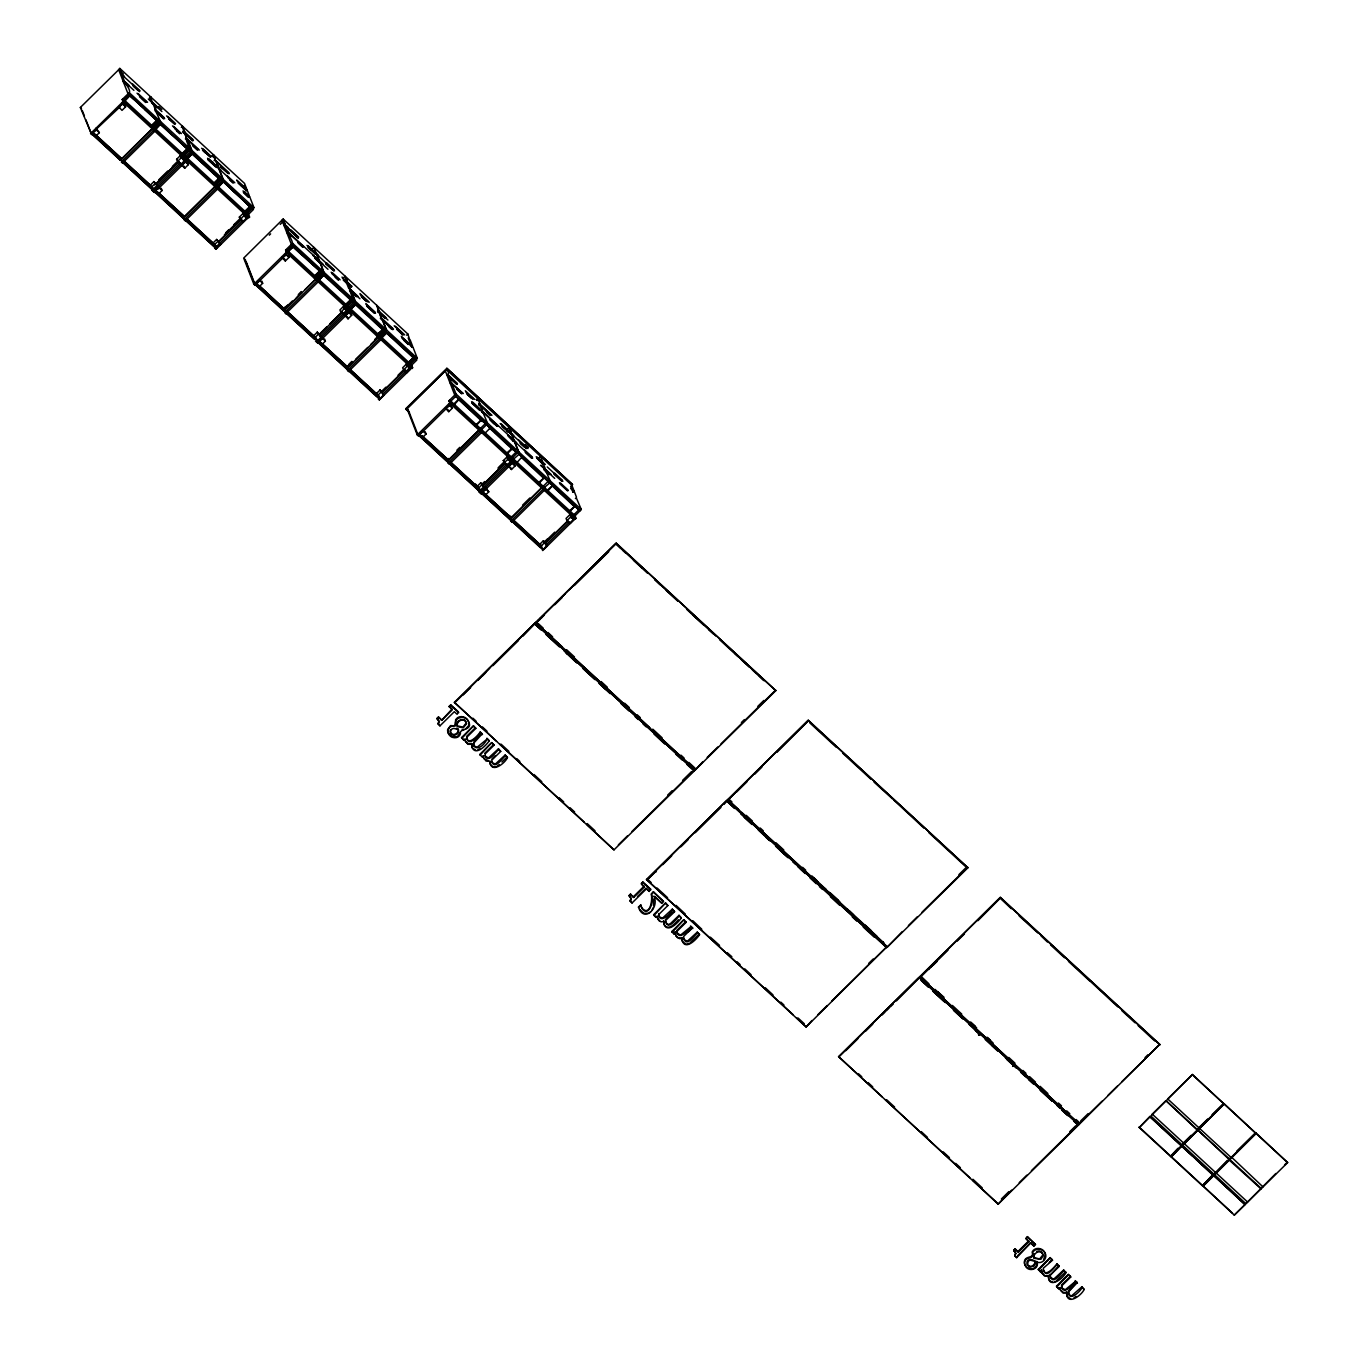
<?xml version="1.0" encoding="UTF-8"?>
<svg xmlns="http://www.w3.org/2000/svg" width="1368" height="1368" viewBox="0 0 1368 1368"><rect width="100%" height="100%" fill="white"/><g stroke="black" fill="none" stroke-linecap="round" stroke-linejoin="round"><path stroke-width="1.5" d="M465.667 741.798L468.779 743.97L471.601 743.542L472.131 747.458M471.909 746.022L471.601 743.542M663.685 920.664L664.198 924.58M663.976 923.144L663.993 921.433L661.171 921.861L658.829 920.613L657.016 916.645M682.204 939.953L681.914 937.473L682.427 941.389M1050.744 1277.695L1053.787 1279.097L1063.671 1270L1065.963 1272.616C1063.004 1279.012 1048.059 1289.819 1048.333 1275.369L1048.846 1279.268M1060.61 1290.434L1063.74 1292.589L1066.561 1292.161C1066.288 1306.628 1081.233 1295.821 1084.191 1289.425L1081.9 1286.809L1071.383 1296.026L1068.972 1294.504L1068.682 1290.776M1066.561 1292.161L1067.074 1296.077M653.699 898.998L653.459 905.684M468.711 724.698L468.625 722.082M455.065 724.082C454.655 717.328 464.385 714.9 467.771 720.474M1037.03 1262.989L1036.26 1266.067L1033.404 1268.546M450.346 729.862L450.14 731.128C450.517 737.626 459.887 735.471 458.502 729.674L454.142 728.46A3.232 3.044 -21.3 0 0 451.44 729.503L450.448 731.897M457.066 723.091L457.271 726.528L463.222 727.879L466.556 723.775L464.932 720.235M457.151 725.16C457.083 720.628 464.009 717.687 466.231 722.304M1033.866 1256.97C1033.798 1252.438 1040.74 1249.514 1042.946 1254.131M1015.689 1253.464L1014.731 1255.396L1016.68 1257.671L1030.754 1242.76L1017.809 1255.499M466.266 723.005L462.931 727.109L456.963 725.758M1042.98 1254.815L1039.646 1258.919L1033.678 1257.568M121.752 74.624L138.92 90.408M190.084 151.027L191.263 149.847L129.276 92.682C131.961 88.287 115.408 73.325 128.831 85.038M155.285 110.175L160.501 121.478L159.304 122.641M193.469 140.083L184.099 131.431L183.432 132.029L192.854 140.87L183.295 132.44M184.423 131.174L183.637 132.029M184.116 132.952L184.731 132.08M186.527 138.835L184.8 132.08M216.982 167.58L217.974 166.622M245.436 189.263L246.428 188.305L244.53 183.415L182.525 126.232L181.328 127.412M246.479 189.622L237.109 180.935M248.207 196.325L249.198 195.419L246.804 189.246M243.589 192.204L248.617 197.368L249.506 196.359M285.04 223.924L284.048 224.865L284.493 225.874L285.348 224.848L287.81 231.038M285.091 225.121L297.574 236.698M287.861 232.355L303.474 246.702M315.837 253.678L314.366 247.813M318.522 259.527L317.65 260.501M319.035 259.869L323.378 271.668L316.367 278.439L317.547 279.517L323.293 273.874M350.926 285.895L348.071 282.697M350.841 289.811L349.952 290.82L349.592 289.623M378.577 311.442L387.948 320.044M392.291 328.594L381.244 318.812L379.363 311.494M412.589 347.352L401.645 337.229M448.755 375.533C445.694 379.346 451.218 368.573 446.532 369.702L406.279 409.562L409.425 412.452M448.499 375.807L456.296 383.057M462.196 393.061L451.252 382.972L450.619 383.656L450.414 382.271L463.376 393.522M482.442 410.503L480.048 404.329L479.484 405.338M490.77 414.863L480.065 404.466M482.254 412.452L482.75 411.443M510.999 432.391L509.255 427.534L507.938 428.577M511.187 433.827L500.141 423.499M512.949 440.496L513.787 439.453L511.29 433.263M513.992 440.872L518.729 451.816L517.531 452.979M542.121 461.614L541.779 463.154L541.711 461.905M542.429 461.512L540.497 456.331L539.3 457.493M545.234 468.591L542.703 462.162L543.729 464.504M545.336 469.788L550.09 480.732L548.773 481.775M574.064 491.078L570.678 488.53M576.578 498.465L581.314 509.529L574.44 516.42M1149.889 1116.493L1181.439 1145.461L1150.214 1116.664L1139.287 1127.54L1170.512 1156.336L1181.49 1145.546M1152.215 1114.133L1165.895 1100.641M1165.964 1100.676L1197.171 1129.985L1199.12 1127.659M1167.605 1099L1192.451 1074.478L1223.881 1103.822L1182.14 1144.896L1150.881 1116.014L1192.451 1074.478M1184.038 1142.759L1182.14 1144.896M1227.387 1160.406L1215.639 1172.581L1184.107 1143.511L1197.77 1130.036L1229.045 1159.38L1231.303 1156.952M1213.006 1174.702L1202.404 1185.731L1171.179 1156.935L1178.549 1148.915M1216.049 1172.975L1228.036 1161.005M460.144 732.786L457.699 736.206M652.16 909.908L653.015 907.907M1034.362 1253.669L1033.986 1258.338L1040.911 1259.278L1043.288 1255.585L1041.646 1252.045L1039.424 1251.002M152.464 103.147L150.583 96.769L149.386 97.949M184.423 132.611L192.272 139.604M249.198 196.889L243.008 190.939M287.793 231.107C285.929 232.235 291.658 237.758 292.598 243.299L354.603 300.464L353.423 301.644M346.788 282.577L352.106 286.374M478.697 404.227L479.792 403.543L477.774 398.498M512.863 440.171L513.325 441.471M1244.88 1204.575L1213.672 1175.266L1202.848 1185.8L1234.278 1215.143L1245.256 1204.353L1234.278 1215.143M1232.961 1156.148L1256.217 1133.268L1287.647 1162.612L1245.906 1203.703L1275.814 1173.505M468.352 725.929L465.325 729.264M438.581 720.56L436.99 718.388L438.444 716.952L441.608 720.355L452.295 709.838L449.131 706.418L450.773 704.828L458.468 711.924L457.134 714.284L454.33 711.702L439.949 725.861L438.016 723.569L438.906 721.039M438.307 724.339L439.214 721.808L436.99 718.388M630.101 900.708L630.99 898.178L629.075 895.51L630.528 894.073L633.692 897.476L644.379 886.96L641.216 883.557L642.857 881.95L650.535 889.046L649.219 891.423L646.414 888.841L632.033 902.983L630.101 900.708L632.033 902.983M630.391 901.478L631.298 898.947L629.075 895.51M1015.039 1256.166L1015.637 1252.866M411.597 346.788L412.537 346.036L410.143 339.88M482.374 412.076L471.567 401.696M346.908 282.748L342.41 278.046M347.694 283.313L346.771 282.697L351.508 287.177L346.634 283.056M349.986 289.195L348.139 282.697M378.355 310.382L376.627 305.235M377.089 305.645L378.987 310.519L378.218 311.955M451.03 381.963L448.824 375.533M482.682 411.751L487.367 422.9L486.05 423.943M510.144 432.972L510.349 432.989M1139.287 1127.54L1149.838 1116.442M457.647 721.859L458.571 720.714M1043.562 1259.928L1045.34 1253.892M215.511 160.449L229.294 173.736M347.506 282.064L345.865 276.849L407.869 334.031L409.545 339.213M542.173 462.983L536.188 456.741M1180.909 1145.563L1149.77 1116.681M1183.765 1143.186L1152.284 1114.168M1181.576 1146.162L1192.588 1156.165M1244.812 1204.233L1213.536 1175.488M246.531 214.041L247.711 215.118L253.456 209.458L128.011 93.793L118.623 69.563L119.803 68.4L181.807 125.582L183.705 130.456L182.594 131.824M85.893 119.768L91.707 134.697L80.353 107.474L118.657 69.785L119.837 70.862M123.377 81.772L128.25 85.893M249.557 217.067L122.419 99.813L123.205 99.026L248.651 214.708L249.557 217.067L248.771 217.837L123.325 102.172L122.265 99.436L129.276 92.682M129.19 94.871L123.445 100.531L122.265 99.436M123.718 100.702L129.584 94.922L158.004 121.136L152.139 126.916M90.527 133.602L123.103 101.557L124.266 102.651M124.659 100.001L127.583 97.111M152.293 125.48L157.063 120.777L129.43 95.281M123.325 102.172L123.205 99.026M125.035 100.36L129.43 96.034L123.736 102.19M96.016 128.182L99.351 132.679L95.709 136.253L92.408 132.816L96.666 129.823M118.691 106.943L122.949 103.951L122.316 102.309L125.634 106.807L122.008 110.38L119.324 107.525M160.039 121.051L120.179 160.176L91.895 134.081L96.034 129.242M118.93 107.559L122.333 103.37M119.837 107.012L92.408 132.816M149.847 98.376L151.027 97.196M151.899 125.121L156.277 120.794L156.824 121.564M150.583 126.95L156.431 121.188M95.982 134.987L121.29 158.329L120.179 160.176M91.023 132.935L120.623 160.227L153.832 127.036M154.225 128.9L159.97 123.257M154.498 129.088L160.364 123.308M153.866 129.943L121.307 161.988L122.47 163.066L155.046 131.02L153.045 127.822M160.21 123.667L171.034 133.654M155.815 128.729L160.193 124.42L155.969 129.122M160.603 124.026L187.997 149.54L159.817 124.06M152.275 187.245L150.942 188.545L122.658 162.467L123.77 160.62L150.565 185.33M185.381 138.938L186.475 137.587L183.705 131.602M182.525 153.13L186.903 148.821M153.934 181.585L150.309 185.159L151.181 187.399L154.259 190.237L157.645 186.065L153.934 181.585L157.645 186.065M180.302 163.767L176.592 159.304L180.234 155.713L184.167 160.791L180.234 155.713M181.773 154.584L187.997 148.787M182.816 153.883L187.604 149.933M181.978 155.131L188.066 149.163M151.181 187.399L154.823 183.825M158.654 179.96L167.768 170.983M172.334 166.503L176.882 162.023M177.464 161.544L181.106 157.953M181.448 157.525L189.04 150.053M154.618 184.919L178.541 161.39M181.961 158.021L189.553 150.548M155.935 184.133L178.678 161.749M187.57 139.194L191.999 150.514L184.988 157.286L186.168 158.363L191.913 152.703M152.977 188.801L154.43 192.529L152.07 190.357L180.2 162.689M185.125 157.645L185.928 156.858L186.048 160.005M186.441 158.534L192.307 152.771L220.727 178.969L214.862 184.748M185.809 159.406L153.25 191.452L151.797 187.707M187.365 157.833L191.759 153.524L219.547 179.396L219.256 177.891M187.758 158.192L192.153 153.883L186.458 160.022M161.202 188.271L162.074 190.511L158.431 194.085L155.131 190.648L159.389 187.655M185.039 160.142L188.357 164.656L184.731 168.23L181.414 164.793L185.672 161.783M215.032 186.373L182.902 218.008L154.601 191.913L158.756 187.074M181.653 165.391L185.056 161.219M158.175 188.852L155.131 190.648M158.859 188.151L186.988 160.483L184.646 158.312M212.108 155.781L213.305 154.618L214.981 159.799M212.57 156.208L213.75 155.029L215.426 160.21M214.075 160.808L214.844 159.782L228.918 172.778M214.468 182.594L218.863 178.267M214.622 182.953L219 178.644L214.776 183.346M215.015 183.312L219.786 178.609M158.688 192.82L184.013 216.161L182.902 218.008M215.768 185.655L221.513 179.995M221.582 180.063L222.762 178.9L218.35 167.563M215.186 186.732L183.346 218.059L153.592 190.408M222.026 180.49L223.223 179.311L218.812 167.99M216.931 186.749L222.676 181.089M217.221 186.92L223.087 181.14L250.327 207.013L250.429 205.867M184.03 219.821L216.589 187.775L217.768 188.852L185.193 220.898L182.56 216.093M218.145 186.202L221.069 183.329M250.566 206.978L222.933 181.499M218.538 186.561L222.916 182.252L218.692 186.954M186.698 219L214.998 245.077L213.665 246.377L185.381 220.299L186.493 218.452L214.776 244.53M243.778 212.399L249.626 206.653M216.657 239.434L220.607 244.496L216.657 239.434L213.032 243.008L216.965 248.07L215.477 245.265M239.314 217.136L243.265 222.197L239.314 217.136L242.957 213.562L246.89 218.623L242.957 213.562M243.931 212.775L250.566 206.243L244.701 212.98M244.085 213.169L250.327 207.765M225.72 232.765L228.764 229.773M233.894 224.677L239.776 218.897M245.642 213.117L251.507 207.355L244.154 215.375M213.904 245.248L217.529 241.674M224.403 234.8L235.039 224.335M240.187 219.376L243.829 215.802M218.521 241.606L241.64 218.846M244.291 216.23L252.276 208.381M218.658 241.965L241.401 219.581M244.427 216.606L247.334 213.254M252.806 208.859L253.986 207.697L249.574 196.376M247.352 216.144L248.531 217.238L215.973 249.284L214.793 248.189L242.923 220.522M216.743 247.471L220.368 243.897M243.025 221.599L246.667 218.025M345.933 282.441L347.027 281.124L345.146 276.199L283.142 219.017L243.675 258.107L253.867 284.219L255.047 285.313L285.074 255.748M269.308 235.159L270.625 233.86M280.218 224.386L283.159 221.479M283.928 225.275L298.156 237.981M286.699 232.389L291.589 236.51M412.11 368.454L286.664 252.789L285.604 250.053L291.35 244.41L416.795 360.075L411.05 365.735L412.11 368.454L411.973 365.324L286.545 249.643L285.741 250.429M292.598 243.299L291.418 244.462L281.945 220.18M292.53 245.488L286.784 251.148L285.604 250.053M287.058 251.319L292.923 245.556L320.796 271.001L313.922 277.567M253.867 284.219L286.425 252.174L287.605 253.268M287.981 250.618L292.701 246.24M288.494 250.772L293.214 246.719L292.188 245.812M261.801 281.056L262.673 283.296L259.048 286.87L255.748 283.433L259.988 280.44M288.101 255.183L288.973 257.423L285.331 260.997L282.03 257.56L286.288 254.568M286.664 252.789L286.545 249.643M288.374 250.977L292.923 247.044M288.528 251.37L293.556 245.881M302.003 292.581L283.518 310.793L255.218 284.698L259.373 279.859M282.27 258.176L285.656 253.986M312.725 248.566L313.905 247.386L315.803 252.259L314.708 253.644M313.631 276.815L319.479 271.052M313.768 277.174L320.557 271.035M316.008 276.148L320.557 271.651M292.53 246.685L320.557 271.787L292.923 246.291M285.775 306.466L282.577 309.031L283.262 309.938L292.376 300.977M314.64 278.063L320.728 272.078L320.266 271.035M287.656 305.03L283.262 309.938M298.292 294.565L301.336 291.572M315.478 277.533L321.343 271.753M301.49 292L296.035 298.463M315.17 278.542L321.087 272.147M321.275 272.625L320.471 274.404M305.03 289.589L315.649 279.14M322.643 273.258L323.84 272.095C321.907 267.188 320.574 260.946 318.043 260.775M284.629 312.605L317.205 280.56L318.385 281.637L285.809 313.682L283.176 308.86M317.838 279.705L323.703 273.925L352.123 300.139L343.898 307.937M317.393 280.594L323.31 274.181L329.688 279.944M319.154 279.346L324.336 274.25L319.428 279.585M319.308 279.739L323.532 275.036M287.314 311.784L315.598 337.862L314.281 339.161L285.998 313.084L287.109 311.237M343.949 277.362L345.146 276.199M348.925 284.852L347.917 284.818M349.627 290.033L354.141 302.311L355.321 301.131L350.909 289.811M317.273 332.202L313.648 335.776L314.52 338.016L317.581 340.854L321.224 337.28L317.273 332.202L321.224 337.28M343.573 306.346L339.931 309.92L340.803 312.161L343.881 314.982L347.506 311.408L343.573 306.346L347.506 311.408M346.001 304.106L350.533 300.19M344.702 305.936L351.183 299.011M345.249 306.022L351.337 300.037M347.301 304.996L351.85 300.515L345.027 294.103M344.428 308.416L351.85 300.515M314.52 338.016L318.146 334.442M340.803 312.161L344.445 308.587M319.137 334.373L326.713 326.918M329.739 323.942L341.88 312.007M344.907 309.014L352.893 301.165M319.274 334.75L342.017 312.366M345.044 309.373L347.934 306.039M354.073 302.243L348.327 307.903L349.507 308.98L355.252 303.32L353.799 299.626M319.856 336.613L347.968 308.929L347.147 306.808M348.464 308.262L349.25 307.475L349.387 310.622M343.881 314.982L347.267 310.81M349.165 309.63L355.252 303.645L369.309 316.487M316.589 342.068L355.492 303.747L355.937 304.551L354.911 303.645M351.217 308.621L355.766 304.123M324.524 338.888L325.396 341.128L321.771 344.702L318.453 341.282L322.711 338.272L322.078 336.631M344.753 315.409L349.011 312.4L348.361 310.758L351.696 315.273L348.053 318.847L345.369 315.974M351.097 308.809L355.629 304.893M348.344 312.024L356.279 303.713M352.602 362.349L346.224 368.625L317.94 342.53L322.096 337.691M344.993 316.008L348.378 311.836M315.409 340.974L317.769 343.146L350.328 311.1L347.968 308.929M376.491 335.006L382.493 329.654M377.072 335.177L383.279 329.62L372.284 319.24M378.714 333.98L383.279 329.5L384.511 330.936M378.885 334.408L383.45 329.927M348.857 364.367L351.901 361.374M378.201 335.365L384.066 329.585L355.646 303.388M347.506 366.282L352.055 361.802M374.849 339.367L383.963 330.406L383.125 328.474M322.027 343.436L347.335 366.778L346.224 368.625M383.998 330.457L383.194 332.236M355.629 359.374L367.753 347.438M370.796 344.445L378.372 336.99M378.508 337.349L346.668 368.676L316.931 341.025M385.366 331.107L386.563 329.927L382.134 318.607M386.015 331.706L380.27 337.366L379.09 336.272L386.101 329.517L381.689 318.18M347.352 370.437L379.928 338.392L381.091 339.469L348.532 371.515L345.899 366.709M380.543 337.537L385.861 332.509L413.495 357.988M381.638 336.938L386.015 332.031M381.877 337.178L386.546 332.509L380.629 338.905M382.031 337.588L386.409 333.262M378.628 395.403L377.004 396.994L348.72 370.916L349.832 369.069L376.627 393.779M406.672 335.194L407.869 334.031M379.996 390.051L376.371 393.625L377.243 395.865L380.304 398.687L383.946 395.113L379.996 390.051L383.946 395.113M406.279 364.179L402.654 367.753L403.526 369.993L406.604 372.814L410.229 369.24L406.279 364.179L410.229 369.24M408.724 361.956L413.256 358.023M413.512 357.236L408.878 362.349M407.972 363.854L414.042 357.869M406.621 365.769L414.846 357.971L387.845 333.074M410.024 362.845L414.572 358.348L386.648 332.475M381.313 391.675L385.879 387.178M398.02 375.225L402.585 370.745M407.134 366.248L414.572 358.348M377.243 395.865L380.868 392.291M403.526 369.993L407.151 366.419M381.86 392.223L404.603 369.839M409.87 364.657L415.615 358.997M381.997 392.582L404.74 370.198M416.146 359.476L417.326 358.313L412.914 346.993M382.578 394.446L410.691 366.761L411.871 367.855L379.312 399.901L378.132 398.806M380.304 398.687L383.707 394.514M406.604 372.814L409.99 368.642M406.279 409.562L405.903 408.587L446.857 368.283L572.542 484.563L446.857 368.283M447.097 368.898L406.142 409.186L409.288 412.093M447.507 375.687L456.895 384.391M449.149 401.098L449.935 400.328L575.381 515.992L575.5 519.139L450.072 403.457L449.012 400.738L454.757 395.078L580.186 510.76M451.594 382.647L456.006 393.967L454.809 395.147L445.25 370.711M449.798 402.192L455.92 396.173M408.981 411.734L418.437 435.982L417.257 434.904L449.833 402.859L451.012 403.936L422.883 431.621M425.209 431.741L426.081 433.981L422.456 437.555L419.138 434.118L423.396 431.108M449.046 403.611L452.363 408.109L448.738 411.683L445.438 408.245L449.679 405.236M450.072 403.457L449.935 400.328M485.52 423.464L446.909 461.461L418.625 435.383L422.78 430.544M445.66 408.844L449.063 404.671M422.182 432.305L419.138 434.118M453.868 403.953L458.383 399.507M453.458 405.578L459.135 399.319M476.577 399.661L477.894 398.618M474.713 425.91L481.485 419.805L475.808 426.046M483.263 421.344L483.571 422.096M456.878 450.226L459.819 447.336M422.712 436.272L448.02 459.614L446.909 461.461M479.193 430.185L447.353 461.529L417.616 433.861M480.63 430.51L486.7 424.542M448.037 463.273L480.596 431.228L481.775 432.322L449.217 464.368L446.584 459.545M450.722 462.452L479.005 488.547L477.689 489.847L449.388 463.752L450.499 461.905L478.8 488M484.289 433.878L490.154 428.116L489.214 427.825M508.075 428.697L509.255 427.534L511.034 432.288M512.692 440.787L508.126 436.05M506.929 452.859L512.179 448.242L516.027 452.09L514.094 449.491M506.502 454.501L512.367 448.721M480.681 482.887L477.039 486.461L477.911 488.701L480.989 491.539L484.614 487.966L480.681 482.887L484.614 487.966M503.339 460.589L506.964 457.015L509.409 459.272L510.914 462.093L507.271 465.667L503.339 460.589L507.271 465.667M497.918 468.13L503.8 462.367M481.724 484.443L484.648 481.553M499.32 467.121L503.715 462.794M477.911 488.701L481.553 485.127M504.211 462.829L507.836 459.255L506.964 457.015M482.305 485.281L505.271 462.675M508.315 459.699L516.3 451.833M482.682 485.418L505.425 463.034M508.451 460.058L511.341 456.707M511.375 459.614L513.718 461.786L481.16 493.831L478.817 491.659L506.929 463.974M511.871 458.947L512.658 458.16L512.778 461.307M480.989 491.539L484.392 487.35M507.032 465.052L510.674 461.478M512.521 460.041L518.882 454.415M512.555 460.691L479.98 492.736L478.526 489.009M481.861 491.95L486.119 488.94L485.486 487.316L488.804 491.813L485.161 495.387L482.476 492.531M508.144 466.078L512.401 463.085L511.769 461.444L515.086 465.941L511.461 469.515L508.776 466.659M485.486 488.376L481.348 493.215L509.631 519.31L548.243 481.297M508.383 466.693L511.786 462.504M516.181 463.41L521.858 457.151M541.283 462.589L536.769 458.006L541.489 462.384M542.549 463.906L542.309 464.692M544.054 469.703L549.526 474.388M538.941 482.254L544.19 477.637L538.513 483.896M522.542 505.168L529.861 497.969M485.435 494.122L510.743 517.463L509.631 519.31M543.352 488.342L549.919 482.801M543.318 489.077L544.498 490.154L511.94 522.2L510.76 521.122L543.318 489.077L542.497 486.957L543.677 488.034M513.428 520.285L541.728 546.379L540.411 547.679L512.111 521.584L513.222 519.755L541.506 545.832M547.439 490.086L552.689 485.469L548.482 490.274M570.661 486.427L571.841 485.247L446.532 369.702M571.841 485.247L573.756 490.12L572.833 491.317M575.415 498.619L576.526 497.268L574.132 491.095M569.652 510.709L574.902 506.074L569.225 512.333M543.404 540.719L544.276 542.959L540.634 546.533L543.712 549.372L547.337 545.798L543.404 540.719L539.761 544.293L542.703 550.569L575.278 518.523L574.098 517.446M569.686 514.847L566.061 518.421L566.933 520.661L569.994 523.499L573.637 519.926L569.686 514.847L573.637 519.926M544.498 541.848L547.457 538.958M544.447 542.275L554.707 532.169M566.933 520.661L570.559 517.087M545.028 543.113L567.019 521.482M571.414 517.155L579.023 509.666M545.387 543.267L568.13 520.883M571.174 517.891L574.064 514.556M545.969 545.114L569.652 521.824M543.712 549.372L545.9 546.379M569.994 523.499L573.397 519.327M437.281 719.158L438.752 717.721M449.439 707.188L450.773 704.828M454.364 702.348L534.956 623.038L694.585 770.594L613.993 849.887L454.364 702.348L496.567 741.251M535.623 622.389L616.199 543.096L775.827 690.635L695.252 769.945L535.623 622.389L562.18 646.893M489.727 668.029L477.945 680.392M492.736 665.087L534.734 623.757L540.873 629.417M538.24 620.303L539.779 619.55M539.761 618.815L541.078 617.515M542.6 616.01L541.489 617.857M558.982 599.902L564.984 593.986M569.481 589.557L615.976 543.797L642.054 567.84M454.586 702.895L534.956 623.038M535.829 622.936L616.199 543.096M463.171 694.944L470.643 687.574M482.596 675.809L485.589 672.868M492.942 665.635L518.506 640.481M522.952 636.103L534.734 623.757M544.413 614.984L536.923 622.354L538.257 621.055M554.878 604.69L562.197 597.491M574.321 585.555L608.726 551.714M441.608 720.355L452.004 709.069L449.131 706.418M468.181 720.851C474.08 730.888 458.793 728.135 460.435 733.556C459.067 739.455 450.671 738.806 448.533 733.795A6.498 6.088 -21.3 0 1 447.969 730.324C449.952 722.885 457.647 729.383 455.527 719.978C458.4 714.609 466.779 716.045 468.489 721.62M465.24 740.276L465.154 738.874L463.837 740.173L461.546 737.574L473.516 725.792L475.808 728.409L466.864 737.198C467.514 747.92 478.355 736.172 480.527 732.752L480.219 731.983C478.065 735.42 467.223 747.15 466.574 736.429L475.5 727.639M461.837 738.344L473.516 725.792M480.219 731.983L482.22 733.829C464.932 743.115 477.415 757.085 487.247 738.959L477.073 747.27L474.029 745.885M482.22 733.829L473.567 743.32L473.926 745.748M486.94 738.19L489.231 740.789C486.529 744.962 475.26 757.068 471.823 746.689M485.435 756.299L485.093 754.007L494.036 745.201L491.728 742.602L479.775 754.384L482.066 756.983L483.383 755.683L483.468 757.085M480.065 755.153L491.728 742.602M484.785 753.238L493.728 744.431M492.155 762.557L491.796 760.129L500.739 751.408L498.448 748.792L488.581 757.889L485.52 756.47M498.448 748.792L498.756 749.561C495.986 751.545 487.983 764.216 485.127 755.529M495.199 755.803L491.967 758.949M489.829 762.044C491.42 774.134 505.151 763.087 507.46 757.598L505.168 754.999L495.301 764.079L492.258 762.694M505.168 754.999L505.476 755.769C502.689 757.701 494.789 770.372 491.864 761.788M501.919 761.993L507.169 756.829M667.635 795.116L672.115 790.704M682.581 780.393L691.558 771.569M741.405 722.526L744.397 719.585M757.855 706.333L763.84 700.45M618.353 844.86L627.467 835.882M632.033 831.385L694.363 770.047M695.252 769.945L702.639 761.908M707.188 757.427L717.841 746.962M720.885 743.97L775.622 690.105M629.365 896.279L630.528 894.073M644.379 886.96L641.524 884.326L642.857 881.95M646.448 879.47L727.041 800.177L886.447 947.169L806.077 1027.009L646.448 879.47L793.372 1014.936M727.691 799.528L808.283 720.218L967.911 867.774L887.319 947.066L727.691 799.528L738.635 809.617M646.671 880.017L727.041 800.177M727.913 800.058L808.283 720.218M647.697 879.248L654.229 872.562M729.4 799.835L728.87 799.117L735.471 792.602M647.765 879.419L655.238 872.066M662.796 864.627L671.688 855.872M680.973 846.758L688.138 839.678M695.252 832.702L720.97 807.376M723.997 804.401L726.887 801.067L734.565 808.146M736.497 792.106L746.962 781.812M754.64 774.254L761.908 767.089M776.87 752.383L808.129 721.107M655.477 872.322L656.349 871.484M633.384 896.707L644.089 886.19M637.488 896.553L646.124 888.071L649.219 891.423M648.911 890.654L650.535 889.046M642.242 908.626C650.399 916.338 652.724 899.34 651.219 893.937L653.459 891.731L663.497 901.478L661.667 903.29L653.904 896.125C659.803 907.788 643.781 923.451 638.463 907.104L640.737 904.881L641.387 906.796M641.506 907.258C647.782 919.416 654.639 901.29 651.51 894.706L653.459 891.731M661.667 903.29L663.189 900.708M657.563 918.629L657.239 915.996L655.922 917.295L653.63 914.696L665.583 902.914L667.875 905.53L658.949 914.32L659.29 916.611M653.921 915.466L665.583 902.914M663.908 923.81C667.345 934.19 678.596 922.083 681.315 917.911L679.024 915.312L670.508 923.571L668.524 924.529L666.661 923.691L665.652 920.442L674.595 911.721L672.304 909.121L662.437 918.202L659.376 916.782M672.304 909.121L672.611 909.891C670.183 914.183 659.017 925.076 658.641 913.55L658.949 914.32M674.304 910.951L665.361 919.672M679.024 915.312L679.332 916.081C676.544 918.014 668.644 930.685 665.72 922.1M678.391 919.724C675.587 923.007 668.73 931.18 664.403 925.025M674.133 934.105L675.176 932.035L674.133 934.105L671.842 931.505L683.812 919.724L686.103 922.34L677.177 931.129L677.519 933.421M672.15 932.275L683.812 919.724M677.605 933.592L680.665 935.011L690.84 926.7C688.395 930.992 677.245 941.885 676.869 930.36L685.813 921.57M688.583 931.642L692.533 927.76L690.532 925.931M692.533 927.76L683.59 936.481L684.239 939.679M682.136 940.62C685.556 950.999 696.825 938.893 699.544 934.72L697.252 932.121L687.386 941.201L684.342 939.816M697.252 932.121L697.56 932.89C694.773 934.823 686.873 947.494 683.949 938.91M699.253 933.951L690.173 942.757M868.68 963.414L873.177 959.002M958.9 874.631L966.389 867.278L928.615 832.445M806.077 1027.009L811.942 1020.494M818.03 1014.509L827.161 1005.531M831.71 1001.034L886.447 947.169M887.319 947.066L902.316 931.557M908.403 925.572L917.518 916.594M922.083 912.114L967.706 867.226M838.533 1056.592L919.125 977.299L1078.754 1124.838L998.161 1204.148L838.533 1056.592L882.292 1096.948M919.775 976.649L1000.367 897.34L1159.773 1044.348L1079.403 1124.188L919.775 976.649L1079.403 1124.188M838.738 1057.139L919.125 977.299M919.997 977.197L1000.367 897.34M845.834 1050.658L857.804 1038.876M865.38 1031.421L872.75 1024.17M882.069 1015.005L885.096 1012.029M886.207 1010.918L889.2 1007.977M890.311 1006.899L893.338 1003.907M896.365 1000.931L918.971 978.188M921.091 976.598L936.55 961.14M937.867 960.097L948.007 950.11M957.104 941.167L964.457 933.916M977.932 920.681L1000.213 898.229L1011.328 908.728M930.257 967.826L936.875 961.328M928.821 969.502L929.214 968.116M932.976 965.398L936.943 961.499M978.479 1034.704L979.351 1033.866M978.565 1034.892L978.958 1033.507L979.813 1034.396L978.958 1035.251M1012.594 1066.27L1013.449 1065.433M1012.918 1066.459L1013.774 1065.604L1005.429 1057.926M1001.359 1199.001L1008.883 1191.596M1069.742 1131.712L1075.727 1125.813M1080.703 1120.922L1088.176 1113.569M1144.999 1057.635L1147.991 1054.694M998.161 1204.148L1011.636 1190.126M1019.228 1182.653L1026.838 1175.163M1031.404 1170.683L1078.531 1124.291M1079.198 1123.641L1102.01 1101.206M1108.08 1095.221L1117.211 1086.243M1121.76 1081.763L1159.773 1044.348M1015.295 1252.387L1013.705 1250.198L1015.176 1248.762L1018.322 1252.182L1029.027 1241.648L1025.863 1238.245L1027.488 1236.638L1035.49 1244.504L1033.849 1246.111L1031.062 1243.529M1014.013 1250.968L1015.176 1248.762M1029.027 1241.648L1026.154 1239.015L1027.488 1236.638M1018.031 1251.412L1028.719 1240.879M1033.849 1246.111L1035.183 1243.734M1045.203 1253.43C1043.493 1247.855 1035.114 1246.436 1032.241 1251.788C1034.259 1259.483 1025.624 1254.815 1024.393 1261.381A6.498 6.088 -21.3 0 0 1024.957 1264.836L1026.547 1266.871M1036.705 1261.347C1040.449 1269.128 1028.086 1272.941 1025.265 1265.605A6.498 6.088 -21.3 0 1 1024.683 1262.151C1025.915 1255.585 1034.567 1260.253 1032.549 1252.558C1034.995 1248.061 1041.749 1248.146 1044.502 1252.284M1037.012 1262.117C1042.467 1264.442 1048.196 1257.722 1044.895 1252.66M1040.552 1272.001L1041.578 1269.914L1040.552 1272.001L1038.261 1269.384L1050.231 1257.62L1052.522 1260.219L1043.288 1268.239C1044.126 1279.217 1054.574 1266.905 1056.951 1263.81L1059.242 1266.409L1050.299 1275.13L1058.935 1265.639M1038.569 1270.154L1050.231 1257.62M1049.239 1262.373L1052.214 1259.449M1056.951 1263.81L1057.242 1264.579C1054.489 1266.546 1046.486 1279.234 1043.63 1270.53M1170.512 1156.336L1177.899 1148.316M1183.576 1142.725L1191.032 1135.389M1198.966 1127.574L1207.688 1119.007M1212.048 1114.715L1223.676 1103.275M1224.326 1103.873L1182.756 1145.409L1214.032 1174.291L1255.773 1133.217L1224.326 1103.873L1199.497 1128.361L1231.029 1157.431M1171.179 1156.935L1182.106 1146.059L1213.365 1174.941M1063.671 1270L1063.962 1270.769C1061.175 1272.702 1053.274 1285.39 1050.35 1276.789M1065.655 1271.847L1056.592 1280.636M1060.183 1288.912L1060.115 1287.493L1058.781 1288.81L1056.489 1286.194L1068.459 1274.429L1070.751 1277.028L1061.807 1285.817L1062.149 1288.109M1056.797 1286.963L1068.459 1274.429M1062.235 1288.28L1065.296 1289.699L1075.47 1281.389C1073.042 1285.681 1061.893 1296.573 1061.517 1285.048L1070.443 1276.258M1069.297 1290.195L1077.163 1282.449L1075.18 1280.619M1077.163 1282.449L1068.528 1291.939M1081.9 1286.809L1082.191 1287.579C1079.762 1291.956 1068.528 1302.781 1068.22 1291.17M1202.404 1185.731L1212.869 1174.685M1236.672 1151.257L1255.567 1132.67M1215.639 1172.581L1214.032 1174.291M1203.053 1186.347L1213.98 1175.454L1245.256 1204.353M1256.217 1133.268L1214.647 1174.804L1245.906 1203.703M1284.535 1164.938L1287.442 1162.065M315.94 253.012L315.341 253.815L309.082 248.053M316.453 253.747L319.035 259.8M318.915 260.04L318.111 261.339M349.507 290.033L350.362 289.127M1167.759 1098.983L1199.155 1128.036M1181.593 1145.922L1213.006 1175.18M499.286 764.575L496.977 766.354M1076.017 1296.402L1073.709 1298.164M649.612 912.678L650.638 911.806M119.803 68.4C122.06 76.83 120.812 72.538 124.249 80.695M156.02 110.141L155.234 111.133M246.736 189.246L245.881 190.255M284.407 224.318L287.827 227.088M379.295 311.494L378.406 312.502M381.091 317.53L378.902 311.066M1216.084 1172.957L1247.53 1201.976M479.877 748.826L477.689 749.989M121.153 73.633L124.505 76.471M349.558 288.511L347.352 282.013M513.53 439.812L511.41 433.263M689.062 943.475L686.975 944.142M1054.42 1281.816L1055.48 1281.371M460.11 719.619L464.248 719.722M1036.824 1251.429L1038.551 1250.985M648.518 913.311L643.815 913.311L639.643 909.429M155.234 109.491L152.857 102.617M245.966 188.596L236.732 179.977M248.737 195.709L244.188 191.4M287.348 231.312L322.933 264.024M346.566 281.381L342.034 277.071M412.059 346.326L401.269 336.254M448.106 374.9L457.476 383.536M479.193 403.68L491.967 415.325M471.909 744.312L467.856 744.295L465.188 740.738M682.222 938.243C678.271 940.226 674.715 935.798 675.176 932.035M1048.623 1276.139L1044.571 1276.105L1041.903 1272.565M1066.852 1292.931L1062.799 1292.914L1060.132 1289.357M456.69 736.736L452.056 736.565L448.242 733.026A6.498 6.088 -21.3 0 1 447.661 729.554L450.534 725.57L455.39 725.946M495.917 766.798L493.027 766.764L490.548 764.712M1032.31 1268.854L1027.642 1267.743M461.991 729.862L463.735 729.828M488.359 760.796L483.896 758.607M679.092 937.901L680.443 937.935M1045.511 1275.78L1046.862 1275.814M1229.336 1160.184L1260.937 1188.792M475.688 750.194L472.319 747.903M686.001 944.125L682.632 941.834M1052.419 1282.004L1050.675 1281.354M1070.648 1298.813L1067.279 1296.522M1033.199 1260.082L1030.566 1259.5A3.232 3.044 -21.3 0 0 1027.864 1260.561L1027.06 1261.689C1025.487 1268.82 1036.739 1268.273 1035.217 1261.484L1030.873 1260.27A3.232 3.044 -21.3 0 0 1028.155 1261.33L1027.522 1264.955M456.484 728.272L458.212 728.905C459.34 733.299 452.808 736.993 450.499 732.376M1028.12 1265.314C1031.13 1268.341 1035.815 1264.34 1034.926 1260.715M659.632 920.647L657.751 918.937M677.861 937.456L675.98 935.729M1044.28 1275.335L1042.399 1273.625M118.623 69.563L123.308 73.889M158.756 106.584L161.886 109.457M525.209 444.463L528.356 447.353M212.143 156.003L213.322 157.081M476.167 399.456L477.346 400.533M132.303 83.67L140.117 90.869M149.488 99.522L158.397 107.73M167.768 116.383L175.566 123.582M202.84 148.719L210.638 155.918M290.957 229.978L298.754 237.177M308.125 245.812L318.607 255.474M326.405 262.673L334.219 269.872M359.921 293.573L369.292 302.208M378.201 310.433L386.015 317.632M395.369 326.268L404.74 334.904M465.291 390.735L474.662 399.37M501.338 423.977L513.958 435.605M518.643 439.932L528.014 448.567M537.367 457.203L545.319 464.521M554.673 473.174L562.487 480.373M148.291 99.043L161.886 111.578M166.571 115.904L174.386 123.103M201.643 148.24L211.014 156.875M306.945 245.351L316.316 253.986M317.427 254.995L334.596 270.847M360.297 294.548L368.112 301.747M394.189 325.789L403.56 334.442M465.667 391.71L473.465 398.909M514.334 436.58L526.817 448.106M547.251 466.933L562.864 481.331M133.26 85.927L139.502 91.673M168.657 118.469L174.967 124.368L168.52 118.811M203.798 150.959L210.039 156.722M220.504 166.366L228.319 173.565L220.333 166.622M240.751 184.936L245.488 189.417L240.836 185.159M325.806 263.477L333.621 270.676M377.534 311.083L385.4 318.436L377.619 311.288M399.405 331.244L402.585 334.271M447.456 375.55L456.878 384.34M472.49 398.738L467.805 394.411L472.507 398.789M478.8 404.466L483.554 408.929L478.886 404.671M485.059 410.229L488.171 413.102M502.227 426.064L508.537 431.98L502.09 426.406M510.161 433.382L513.342 436.409M521.157 443.608L525.842 447.934M554.074 473.978L561.889 481.177L554.108 474.029M133.294 85.979L137.98 90.305M153.13 104.276L156.26 107.149M203.815 151.01L210.296 157.029M284.134 225.07L298.19 238.032M309.117 248.121L315.358 253.884M325.635 263.733L333.638 270.727M399.49 331.449L402.893 334.63M521.174 443.677L526.509 448.601M156.55 107.918L151.489 102.617M202.549 150.326L205.679 153.216M237.998 183.021L244.804 189.212M307.851 247.437L310.964 250.31M343.3 280.132L346.429 283.005M361.203 296.634L365.889 300.943M396.652 329.329L402.91 335.092M466.556 393.796L471.242 398.105M486.991 412.623L490.12 415.513M506.964 431.091L507.938 431.997M519.908 442.993L524.594 447.302M138.202 93.674L147.573 102.309M154.926 109.081L164.297 117.733M173.65 126.369L181.465 133.568M199.352 150.07L186.869 138.544L191.263 149.847M208.723 158.705L220.761 169.803M227.002 175.566L234.817 182.765M332.304 272.659L340.119 279.859M358.006 296.36L350.174 289.144L354.603 300.464M365.82 303.559L375.191 312.212M380.971 317.547L393.471 329.055M472.747 402.175L516.728 442.719M524.525 449.918L532.34 457.117M541.711 465.77L551.201 474.525M560.572 483.161L568.387 490.36M124.522 81.738L133.893 90.322M137.022 93.195L146.393 101.848M155.302 110.107L164.673 118.691M172.471 125.89L180.285 133.089M188.801 140.955L198.172 149.591M207.543 158.243L216.913 166.879M218.025 167.888L233.637 182.286M312.844 255.337L327.995 269.308M331.124 272.198L338.939 279.397M359.955 298.771L350.584 290.187M366.197 304.534L375.567 313.169M484.186 413.341L498.243 426.286M507.596 434.938L513.855 440.701M517.104 443.694L532.716 458.092M540.531 465.291L554.707 478.373M559.392 482.699L567.207 489.898M142.221 98.65L145.829 102.138M155.884 111.338L163.715 118.588M174.557 128.455L177.686 131.345M186.202 139.194L189.417 142.289M192.46 144.957L197.146 149.283M208.124 159.509L215.956 166.776M227.909 177.652L233.312 182.799M297.745 242.068L302.431 246.377M314.931 257.902L320.796 263.443M331.706 273.463L338.443 279.739M349.541 289.811L356.843 296.719M366.778 305.799L374.61 313.067M380.321 318.197L392.804 329.705M402.175 338.358L408.502 344.326M450.226 382.664L453.424 385.742M456.467 388.409L462.042 393.727M472.148 402.962L479.98 410.229M481.587 411.58L484.699 414.453M491.026 420.421L497.319 426.252M525.432 452.021L531.759 457.989M559.974 483.964L567.72 491.009M123.342 81.704L128.062 86.081M157.252 112.963L163.51 118.794M207.953 159.765L215.734 166.896M243.401 192.46L248.087 196.787M314.794 258.244L320.608 263.648M366.607 306.056L374.404 313.255M403.594 340.136L408.314 344.514M471.96 403.218L479.775 410.417M492.394 422.062L497.08 426.388M525.295 452.363L531.571 458.177M545.746 471.259L548.876 474.149M139.485 96.735L145.726 102.497M176.506 130.866L179.618 133.739M192.837 145.931L197.522 150.241M229.841 180.063L232.97 182.936M298.121 243.025L302.807 247.352M335.143 277.157L338.272 280.047M351.473 292.222L356.159 296.548M388.495 326.353L391.624 329.243M456.844 389.384L461.529 393.71M489.761 419.737L494.446 424.063M544.686 470.387L549.372 474.696M191.999 150.514L253.986 207.697M355.321 301.131L417.326 358.313M456.006 393.967L581.314 509.529M460.759 400.311L484.836 422.387M490.018 427.295L512.59 448.106M519.053 454.056L527.997 462.316M532.511 466.471L544.532 477.569M549.816 482.442L575.312 505.938M616.421 543.643L775.827 690.635M808.505 720.765L967.911 867.774M1000.572 897.887L1159.996 1044.895M1192.657 1075.026L1223.881 1103.822M1224.548 1104.421L1255.773 1133.217M1256.422 1133.815L1287.647 1162.612M677.536 600.569L654.537 579.348L660.026 584.769M716.08 636.103L693.285 615.446M734.684 653.271L756.162 673.073M759.24 675.895L764.045 680.683L752.383 669.944M130.969 96.7L134.047 99.539M144.734 109.406L157.217 121.171M178.507 140.528L187.45 148.787M219.94 179.003L191.759 153.524M232.132 189.998L250.72 207.372M337.366 287.024L343.317 292.53M455.664 396.429L485.332 423.652M486.495 424.747L490.154 428.116M494.618 432.031L511.512 447.61M548.038 481.485L517.891 452.996M549.218 482.579L578.75 509.939M620.798 548.585L615.976 543.797M622.457 550.124L625.586 553.014M633.418 560.23L647.509 573.226M666.284 590.548L677.741 601.116M686.633 609.307L703.853 625.193M708.556 629.519L713.258 633.846M719.517 639.625L737.968 656.64M741.422 659.838L749.254 667.054M809.805 722.885L836.464 747.458M842.705 753.221L864.2 773.04M871.006 779.315L864.85 773.655M874.066 782.137L892.346 798.775M893.783 800.092L924.118 828.29M1019.143 915.927L1037.85 932.942M1040.98 935.832L1047.392 941.971M1050.539 944.878L1064.543 957.788M1068.442 961.379L1089.595 980.89M1090.245 981.249L1117.759 1006.865M1121.743 1010.542L1126.445 1014.885M1134.978 1022.751L1127.112 1015.484M1138.125 1025.624L1154.746 1040.963M320.728 272.078L321.788 273.104M322.968 274.198L323.788 274.284M352.568 301.49L351.183 299.763M385.69 332.031L386.716 332.937M415.291 359.322L413.888 357.612M382.886 330.013L355.252 304.534M458.844 399.798L482.032 421.429M489.607 428.184L512.795 449.815M521.567 457.647L543.216 477.859M552.33 486.016L573.979 506.228M449.012 400.738L450.175 401.816M510.555 457.493L511.717 458.571L518.592 451.696L514.18 440.376M287.451 252.003L412.897 367.684M450.705 402.551L576.304 518.352M122.573 103.985L125.634 106.807M185.278 161.817L188.357 164.656M285.895 254.602L288.973 257.423M348.618 312.434L351.696 315.273M449.303 405.27L452.363 408.109M507.836 459.255L510.914 462.093M512.025 463.119L515.086 465.941M176.592 159.304L179.687 163.185M343.642 314.383L342.376 312.178M406.364 372.216L405.099 370.01M1262.92 1186.843L1231.952 1157.567M1197.53 1129.746L1166.305 1100.949M1261.296 1188.553L1230.071 1159.756M80.353 107.474L81.516 108.568M408.262 409.853L407.083 408.776L417.257 434.904M405.903 408.587L409.049 411.477M96.273 129.857L99.351 132.679M158.996 187.69L162.074 190.511M259.612 280.474L262.673 283.296M322.335 338.306L325.396 341.128M423.003 431.142L426.081 433.981M485.726 488.974L488.804 491.813M544.276 542.959L547.337 545.798M508.947 515.308L511.393 517.566L510.897 516.3M285.125 309.185L283.518 310.793M478.15 487.042L475.363 483.913M259.304 285.604L284.835 309.493L256.551 283.398M288.597 312.605L313.905 335.947M93.212 132.781L121.29 158.329M123.975 161.15L150.788 185.877M157.423 191.999L184.013 216.161M319.257 341.231L347.335 366.778M350.037 369.616L378.32 395.694M482.665 491.916L510.743 517.463M380.065 398.088L378.816 395.882M480.749 490.924L479.501 488.718M151.386 188.596L121.786 161.304M184.509 219.154L214.109 246.445M254.209 283.193L283.946 310.844L317.171 277.653M285.125 311.921L314.589 338.854M347.711 369.411L377.312 396.703M448.533 462.606L478.133 489.898M481.126 492.668L510.076 519.361L543.284 486.17M511.102 520.079L540.839 547.73M1195.7 1159.038L1211.313 1173.436M1139.082 1126.993L1170.307 1155.789M1170.957 1156.388L1202.181 1185.184M1202.848 1185.8L1232.517 1213.159M728.87 799.117L731.948 801.939M760.232 828.033L763.31 830.855M937.85 991.817L943.988 997.477L934.908 989.338M970.733 1022.153L975.35 1026.393M987.388 1037.508L990.466 1040.347M1058.439 1103.018L1061.517 1105.857M538.496 623.791L543.199 628.117M547.884 632.443L552.587 636.787M566.677 649.766L574.509 656.999M601.116 681.538L607.375 687.3M624.595 703.186L629.297 707.512M637.112 714.729L640.241 717.619M652.775 729.161L662.163 737.831M680.956 755.153L684.086 758.043M688.771 762.369L695.047 768.149M746.227 815.345L752.486 821.125M775.981 842.774L783.796 849.99M802.589 867.312L805.718 870.202M811.976 875.982L816.679 880.308M830.769 893.304L838.584 900.52M865.209 925.059L871.467 930.839M928.923 983.814L920.955 976.239M952.402 1005.463L961.79 1014.133M970.664 1022.306L976.632 1027.813M986.841 1037.235L993.1 1042.997M1008.763 1057.43L1015.022 1063.21M1022.854 1070.426L1025.983 1073.316M1029.557 1076.616L1035.525 1082.122M1040.073 1086.312L1047.888 1093.528M1066.681 1110.85L1069.81 1113.74M1076.069 1119.503L1079.198 1122.393M826.289 889.576L813.413 877.692L818.098 882.24M829.316 892.364L839.884 902.11M876.871 936.225L848.878 910.404L853.564 914.97M824.152 887.832L848.365 910.165L847.442 909.087M865.688 926.136L883.848 942.877L882.924 941.8M565.309 649.783L649.714 727.605M652.827 730.478L695.029 769.397M741.764 812.489L887.114 946.519M535.162 623.586L694.585 770.594M727.246 800.707L886.669 947.716M919.33 977.846L1078.754 1124.838M548.534 636.479L559.273 646.38M563.872 650.621L567.156 654.007M576.356 662.129L573.5 659.838M585.555 670.611L594.755 679.092M599.355 683.35L605.699 689.54M740.704 813.806L751.459 823.707M758.248 829.983L770.526 841.303M779.743 849.802L782.958 852.999M788.071 857.479L783.607 853.598M792.688 861.72L795.749 864.559M800.365 868.8L804.965 873.058M922.083 981.061L928.325 986.807M932.993 991.116L945.459 1002.607M953.445 1009.977L962.798 1018.596M969.023 1024.341L978.513 1033.319M991.834 1045.374L997.87 1050.949M1020.631 1071.931L1033.182 1083.49M1041.014 1090.724L1051.992 1100.847M1056.695 1105.19L1059.824 1108.08M1062.97 1110.97L1067.673 1115.313M1073.948 1121.093L1077.078 1123.983M534.956 624.304L541.215 630.067M545.9 634.41L559.495 646.927M566.249 653.169L577.211 663.275M582.7 668.336L594.977 679.639M599.133 683.487L610.094 693.593M621.055 703.699L628.87 710.915M635.128 716.678L638.275 719.568M642.96 723.894L646.089 726.784M653.921 734L664.882 744.106M675.843 754.213L682.102 759.992M686.787 764.319L693.063 770.099M727.024 801.426L734.701 808.505M744.243 817.294L752.075 824.528M766.063 837.421L769.295 840.397M775.553 846.176L788.088 857.719M797.476 866.389L805.307 873.605M809.993 877.931L816.269 883.711M819.398 886.584L822.527 889.474M830.342 896.69L839.747 905.36M852.264 916.902L856.966 921.245M863.225 927.008L874.186 937.114M920.664 979.984L928.513 987.217M933.13 991.475L944.04 1001.53M953.547 1010.302L962.952 1018.972M975.401 1030.446L980.172 1034.841M985.148 1039.441L997.392 1050.727M1006.78 1059.379L1016.168 1068.049M1020.767 1072.29L1025.47 1076.633M1028.685 1079.591L1033.387 1083.935M1039.595 1089.646L1052.18 1101.257M1061.534 1109.893L1067.827 1115.689M1074.085 1121.452L1077.215 1124.342M472.901 718.183L476.03 721.056M482.288 726.836L486.991 731.162M501.081 744.158L508.913 751.374M516.728 758.59L519.874 761.48M533.947 774.476L541.779 781.692M558.999 797.561L563.701 801.904M569.96 807.667L574.663 812.011M587.18 823.553L595.012 830.769M648.158 879.778L651.134 882.531M657.102 888.037L667.55 897.665M675.98 905.325L685.402 914.132M692.806 920.715L701.801 929.248M710.385 937.165L719.551 945.391M727.109 952.59L731.846 956.711M736.993 961.704L740.122 964.594M744.825 968.92L751.083 974.7M765.174 987.679L773.005 994.912M780.82 1002.128L783.949 1005.018M798.04 1017.997L804.316 1023.777M858.625 1073.863L861.755 1076.753M868.03 1082.533L872.716 1086.859M886.806 1099.855L894.638 1107.071M921.245 1131.61L927.504 1137.389M943.168 1151.822L949.426 1157.602M955.685 1163.364L960.387 1167.708M972.905 1179.25L982.292 1187.903M499.696 744.141L584.085 821.963M587.214 824.853L613.993 849.887M796.484 1017.826L805.872 1026.479M885.421 1099.838L969.809 1177.66M972.939 1180.533L997.956 1203.601M451.064 705.597L458.759 712.694M473.807 726.562L475.808 728.409M480.527 732.752L482.528 734.599M487.247 738.959L489.231 740.789M492.035 743.371L494.036 745.201M498.756 749.561L500.739 751.408M505.476 755.769L507.46 757.598M643.148 882.719L650.843 889.816M653.75 892.5L663.497 901.478M665.891 903.684L667.875 905.53M672.611 909.891L674.595 911.721M679.332 916.081L681.315 917.911M684.12 920.493L686.103 922.34M690.84 926.7L692.824 928.53M697.56 932.89L699.544 934.72M1027.795 1237.407L1035.49 1244.504M1050.521 1258.389L1052.522 1260.219M1057.242 1264.579L1059.242 1266.409M1063.962 1270.769L1065.963 1272.616M1068.75 1275.181L1070.751 1277.028M1075.47 1281.389L1077.471 1283.218M1082.191 1287.579L1084.191 1289.425M1030.754 1242.76L1033.558 1245.342M655.152 896.792L661.36 902.521M461.546 737.574L463.837 740.173M653.63 914.696L655.922 917.295M671.842 931.505L673.843 933.335M1038.261 1269.384L1040.261 1271.231M1056.489 1286.194L1058.781 1288.81M438.444 716.952L441.3 719.585M630.836 894.843L633.692 897.476M1015.466 1249.531L1018.322 1252.182M438.016 723.569L439.949 725.861M1014.731 1255.396L1016.68 1257.671M1013.705 1250.198L1015.928 1253.635M1049.051 1279.713L1049.889 1280.739M483.417 757.547L486.085 761.087L490.137 761.121L490.342 764.267M1229.387 1159.055L1198.18 1130.361M572.764 491.095L573.141 492.07M570.832 486.751L572.987 492.292M544.361 469.566L544.549 470.267M514.573 449.696L513.787 450.465M510.589 467.275L511.461 469.515M655.888 870.937L655.015 871.775M510.486 518.472L511.94 522.2M509.306 517.378L510.76 521.122M484.289 493.147L485.161 495.387M478.971 488.222L481.16 493.831M447.866 409.442L448.738 411.683M640.737 904.881L641.147 905.753L638.463 907.104M477.346 487.914L478.817 491.659M408.16 337.913L411.751 347.147M448.174 458.451L448.67 459.734M448.02 459.614L421.429 435.452L422.456 437.555M345.437 280.081L348.72 288.409M350.772 300.156L323.293 275.071M347.181 316.606L348.053 318.847M377.859 396.173L379.312 399.901M376.593 395.728L376.234 395.677M316.196 253.234L318.59 259.39M348.566 369.89L348.036 369.394M347.079 367.787L348.532 371.515M345.813 367.359L345.3 366.863M283.142 219.017L285.04 223.89M320.899 342.462L321.771 344.702M317.581 340.854L316.094 338.05M316.299 339.418L317.769 343.146M284.458 258.757L285.331 260.997M313.87 337.896L313.511 337.828M244.102 185.45L246.257 190.99M284.356 309.955L285.809 313.682M216.024 160.877L218.435 167.016M215.58 160.449L217.974 166.605M245.556 260.125L244.872 259.219L255.047 285.313M246.103 261.544L254.021 281.825M182.525 126.232L184.423 131.106M192.939 153.096L192.153 153.13M186.424 140.545L190.802 151.677M187.843 148.616L187.997 149.54M183.842 165.99L184.731 168.23M214.519 245.556L215.973 249.284M213.34 244.462L214.793 248.189M157.559 191.845L158.431 194.085M152.754 187.416L153.404 189.058M150.617 186.629L152.07 190.357M94.837 134.013L95.709 136.253M82.251 110.432L84.423 116.023M641.079 906.026L641.797 908.027M1059.892 1288.143L1060.439 1290.127M1041.664 1271.334L1042.211 1273.334M675.792 935.438L675.467 932.805M483.161 756.316L483.708 758.317M464.932 739.507L465.496 741.507M1049.991 1274.36L1050.658 1277.558M1041.578 1269.914L1041.954 1272.103M367.12 301.576L362.434 297.249L367.154 301.627"/></g></svg>
